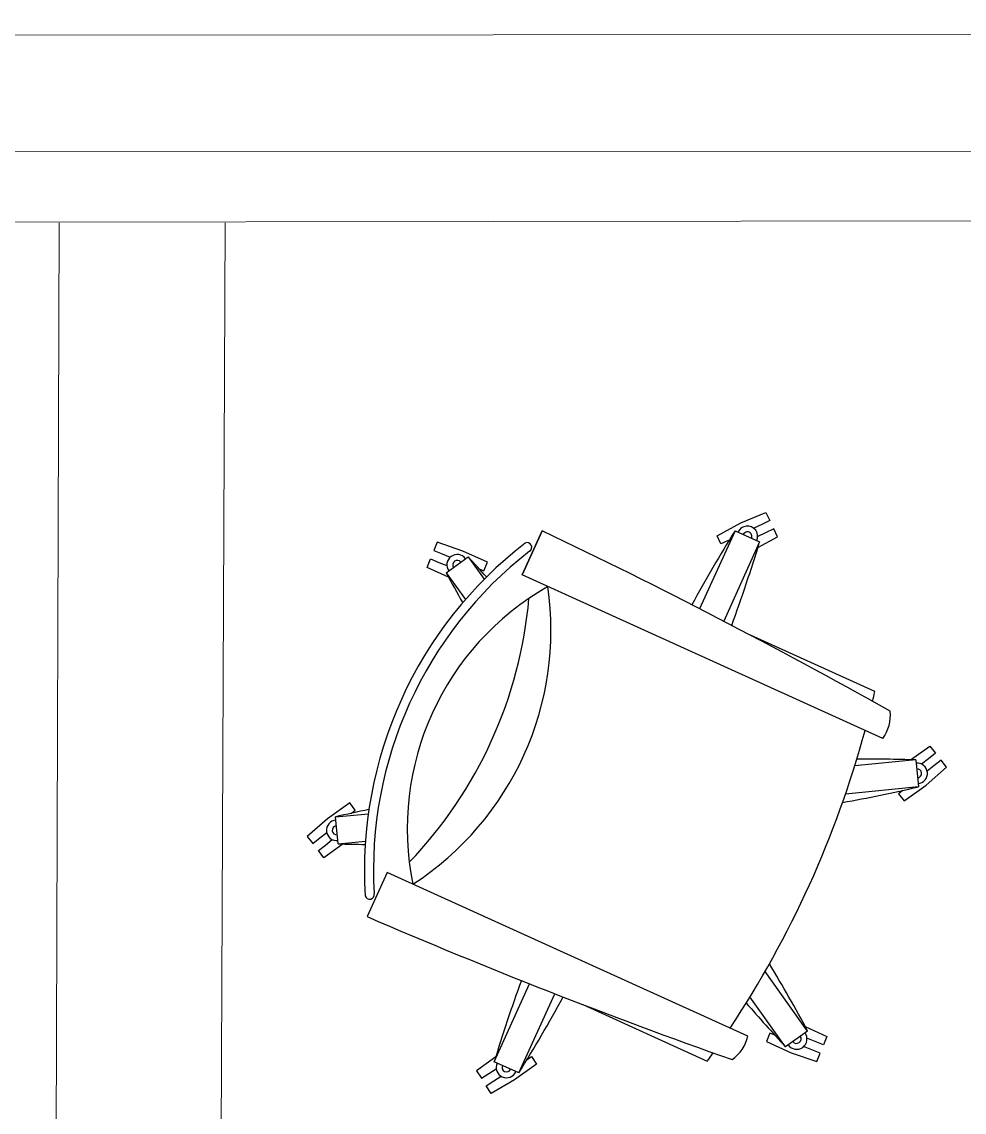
# Model space of a CAD drawing. Header units: inches. Extents: x 164.3 to 247.9, y 15.6 to 56.7.
# Drawn here: x 212.782 to 213.644, y 55.67 to 56.667 of the extents above; entities that cross this region are included whole.
import ezdxf

# ---------------------------------------------------------------- set-up
doc = ezdxf.new("R2010")
doc.units = ezdxf.units.IN
doc.header["$MEASUREMENT"] = 0
doc.layers.get('0').update_dxf_attribs({"lineweight": 0})
doc.layers.add('WALL 1 100', color=250, linetype='Continuous', lineweight=9)
doc.layers.add('провода', color=1, linetype='Continuous', lineweight=5)

msp = doc.modelspace()

# ---------------------------------------------------------------- linework, layer by layer
at = {"color": 7, "linetype": 'ByBlock', "lineweight": -2}
for p, q in [((213.43986, 56.20886), (213.4627, 56.21839)), ((213.4627, 56.21839), (213.46625, 56.21095)), ((213.23973, 56.16137), (213.25803, 56.20172)), ((213.25803, 56.20172), (213.23973, 56.16137)), ((213.43445, 56.2017), (213.40212, 56.13041)), ((213.41808, 56.19712), (213.43986, 56.20886)), ((213.43445, 56.2017), (213.45696, 56.19149)), ((213.45881, 56.20741), (213.45163, 56.20398)), ((213.46625, 56.21095), (213.45881, 56.20741)), ((213.46979, 56.20352), (213.46236, 56.19997)), ((213.47334, 56.19608), (213.46979, 56.20352)), ((213.42162, 56.18968), (213.41808, 56.19712)), ((213.42906, 56.19322), (213.42162, 56.18968)), ((213.45696, 56.19149), (213.4241, 56.11904)), ((213.42929, 56.19334), (213.42906, 56.19322)), ((213.46236, 56.19997), (213.45518, 56.19655)), ((213.4554, 56.18641), (213.47334, 56.19608)), ((213.16213, 56.19122), (213.15907, 56.18357)), ((213.15907, 56.18357), (213.16672, 56.18052)), ((213.18554, 56.1832), (213.16213, 56.19122)), ((213.20804, 56.17288), (213.18554, 56.1832)), ((213.15296, 56.16827), (213.15601, 56.17592)), ((213.15601, 56.17592), (213.16366, 56.17286)), ((213.16366, 56.17286), (213.17105, 56.16991)), ((213.16672, 56.18052), (213.17411, 56.17757)), ((213.17045, 56.16338), (213.19055, 56.17777)), ((213.19055, 56.17777), (213.20517, 56.15734)), ((213.20498, 56.16523), (213.20804, 56.17288)), ((213.17268, 56.15923), (213.15296, 56.16827)), ((213.17045, 56.16338), (213.18802, 56.13884)), ((213.20048, 56.16703), (213.20498, 56.16523)), ((213.56952, 56.0118), (213.23973, 56.16137)), ((213.56229, 56.05468), (213.44846, 56.1063)), ((213.59493, 55.99237), (213.61262, 56.00493)), ((213.61262, 56.00493), (213.61772, 55.99846)), ((213.59964, 55.99223), (213.54388, 55.98676)), ((213.59964, 55.99223), (213.60205, 55.96763)), ((213.61124, 55.99336), (213.605, 55.98844)), ((213.61772, 55.99846), (213.61124, 55.99336)), ((213.62282, 55.99199), (213.61634, 55.98689)), ((213.62791, 55.98551), (213.62282, 55.99199)), ((213.60925, 55.96925), (213.62791, 55.98551)), ((213.61634, 55.98689), (213.61009, 55.98197)), ((213.60205, 55.96763), (213.53547, 55.9611)), ((213.58778, 55.96439), (213.58398, 55.9614)), ((213.58907, 55.95492), (213.60925, 55.96925)), ((213.0822, 55.95289), (213.06202, 55.93856)), ((213.0873, 55.94642), (213.0822, 55.95289)), ((213.58398, 55.9614), (213.58907, 55.95492)), ((213.06922, 55.94019), (213.09926, 55.94313)), ((213.08349, 55.94342), (213.0873, 55.94642)), ((213.06202, 55.93856), (213.04336, 55.9223)), ((213.07163, 55.91559), (213.06922, 55.94019)), ((213.04336, 55.9223), (213.04846, 55.91583)), ((213.05493, 55.92093), (213.06118, 55.92585)), ((213.04846, 55.91583), (213.05493, 55.92093)), ((213.05356, 55.90936), (213.06003, 55.91445)), ((213.07634, 55.91544), (213.05865, 55.90288)), ((213.06003, 55.91445), (213.06628, 55.91938)), ((213.07163, 55.91559), (213.09664, 55.91804)), ((213.05865, 55.90288), (213.05356, 55.90936)), ((213.11637, 55.88938), (213.09808, 55.84904)), ((213.44616, 55.73981), (213.11637, 55.88938)), ((213.50082, 55.74443), (213.46188, 55.79883)), ((213.21431, 55.71632), (213.24664, 55.78762)), ((213.23682, 55.70611), (213.26968, 55.77856)), ((213.48073, 55.73004), (213.44811, 55.7756)), ((213.29531, 55.76863), (213.40914, 55.717)), ((213.50082, 55.74443), (213.48073, 55.73004)), ((213.49859, 55.74858), (213.51832, 55.73954)), ((213.46629, 55.74258), (213.46324, 55.73493)), ((213.46324, 55.73493), (213.48573, 55.72462)), ((213.47079, 55.74079), (213.46629, 55.74258)), ((213.50761, 55.73495), (213.50022, 55.7379)), ((213.51526, 55.73189), (213.50761, 55.73495)), ((213.51832, 55.73954), (213.51526, 55.73189)), ((213.48573, 55.72462), (213.50915, 55.71659)), ((213.50455, 55.7273), (213.49716, 55.73025)), ((213.5122, 55.72424), (213.50455, 55.7273)), ((213.50915, 55.71659), (213.5122, 55.72424)), ((213.21569, 55.72083), (213.1981, 55.70813)), ((213.23682, 55.70611), (213.21431, 55.71632)), ((213.25303, 55.71431), (213.23296, 55.69982)), ((213.24448, 55.71858), (213.24854, 55.72122)), ((213.24854, 55.72122), (213.25303, 55.71431)), ((213.1981, 55.70813), (213.20259, 55.70122)), ((213.20259, 55.70122), (213.2095, 55.7057)), ((213.2095, 55.7057), (213.21617, 55.71003)), ((213.21399, 55.69879), (213.22066, 55.70312)), ((213.20707, 55.6943), (213.21399, 55.69879)), ((213.21156, 55.68739), (213.20707, 55.6943)), ((213.23296, 55.69982), (213.21156, 55.68739))]:
    msp.add_line(p, q, dxfattribs=at)
for centre, radius, start, end in [((210.96671, 51.391), 5.32853, 60.67763, 64.53176), ((214.68811, 55.42306), 1.47579, 148.15576, 151.19655), ((213.44571, 56.1966), 0.00947, 335.60354, 155.60354), ((212.04527, 56.62171), 1.47579, 339.92859, 343.05132), ((213.44571, 56.1966), 0.00412, 335.60354, 155.60354), ((213.47349, 55.89138), 0.3778, 127.67218, 183.53491), ((213.47349, 55.89138), 0.36956, 127.89634, 183.31074), ((213.2445, 56.18669), 0.00418, 298.53065, 116.91446), ((213.1805, 56.17058), 0.00947, 35.60354, 215.60354), ((213.1805, 56.17058), 0.00412, 35.60354, 215.60354), ((212.11212, 55.17032), 1.47579, 42.08817, 43.05132), ((214.47161, 56.85976), 1.47579, 208.15576, 209.37167), ((213.38882, 55.92979), 0.254, 119.59472, 191.61236), ((212.98919, 56.11104), 0.27703, 302.98573, 8.22135), ((212.84833, 56.17492), 0.39927, 316.24242, 354.96466), ((212.64641, 56.2665), 0.94005, 346.42086, 346.9776), ((213.54124, 56.03277), 0.03521, 323.44181, 6.60797), ((212.64641, 56.2665), 0.94005, 326.46331, 344.74378), ((213.55215, 54.5172), 1.47579, 88.15576, 90.24661), ((213.60085, 55.97993), 0.00947, 275.60354, 95.60354), ((213.60085, 55.97993), 0.00412, 275.60354, 95.60354), ((213.26878, 57.4053), 1.47579, 280.30389, 283.05132), ((213.40249, 54.50252), 1.47579, 101.83541, 103.05132), ((213.07043, 55.92789), 0.00947, 95.60354, 275.60354), ((213.07043, 55.92789), 0.00412, 95.60354, 275.60354), ((213.11913, 57.39061), 1.47579, 268.15576, 269.11891), ((213.10047, 55.86912), 0.00418, 194.29262, 12.67643), ((215.20786, 60.74209), 5.32853, 246.67532, 250.52945), ((212.19967, 55.04805), 1.47579, 28.15576, 30.9032), ((214.626, 55.28611), 1.47579, 160.01053, 163.05132), ((211.98316, 56.48476), 1.47579, 328.15576, 331.27849), ((214.55915, 56.7375), 1.47579, 220.96047, 223.05132), ((213.41175, 55.74727), 0.03521, 304.59911, 347.76527), ((213.49078, 55.73724), 0.00947, 215.60354, 35.60354), ((213.49078, 55.73724), 0.00412, 215.60354, 35.60354), ((212.64641, 56.2665), 0.94005, 324.22948, 324.78622), ((213.22557, 55.71122), 0.00947, 155.60354, 335.60354), ((213.22557, 55.71122), 0.00412, 155.60354, 335.60354)]:
    msp.add_arc(centre, radius, start, end, dxfattribs=at)
at = {"layer": 'WALL 1 100', "color": 0}
for p, q in [((212.81159, 54.9544), (212.8166, 56.48327)), ((212.96159, 54.9544), (212.9683, 56.48327))]:
    msp.add_line(p, q, dxfattribs=at)
for points in [[(209.28608, 56.65194), (228.09342, 56.66692)], [(209.45696, 56.48023), (223.17264, 56.4953)]]:
    msp.add_lwpolyline(points, dxfattribs=at)
at = {"layer": 'провода', "color": 1}
msp.add_line((209.36822, 56.54931), (220.81064, 56.54702), dxfattribs=at)

doc.saveas('drawing.dxf')
